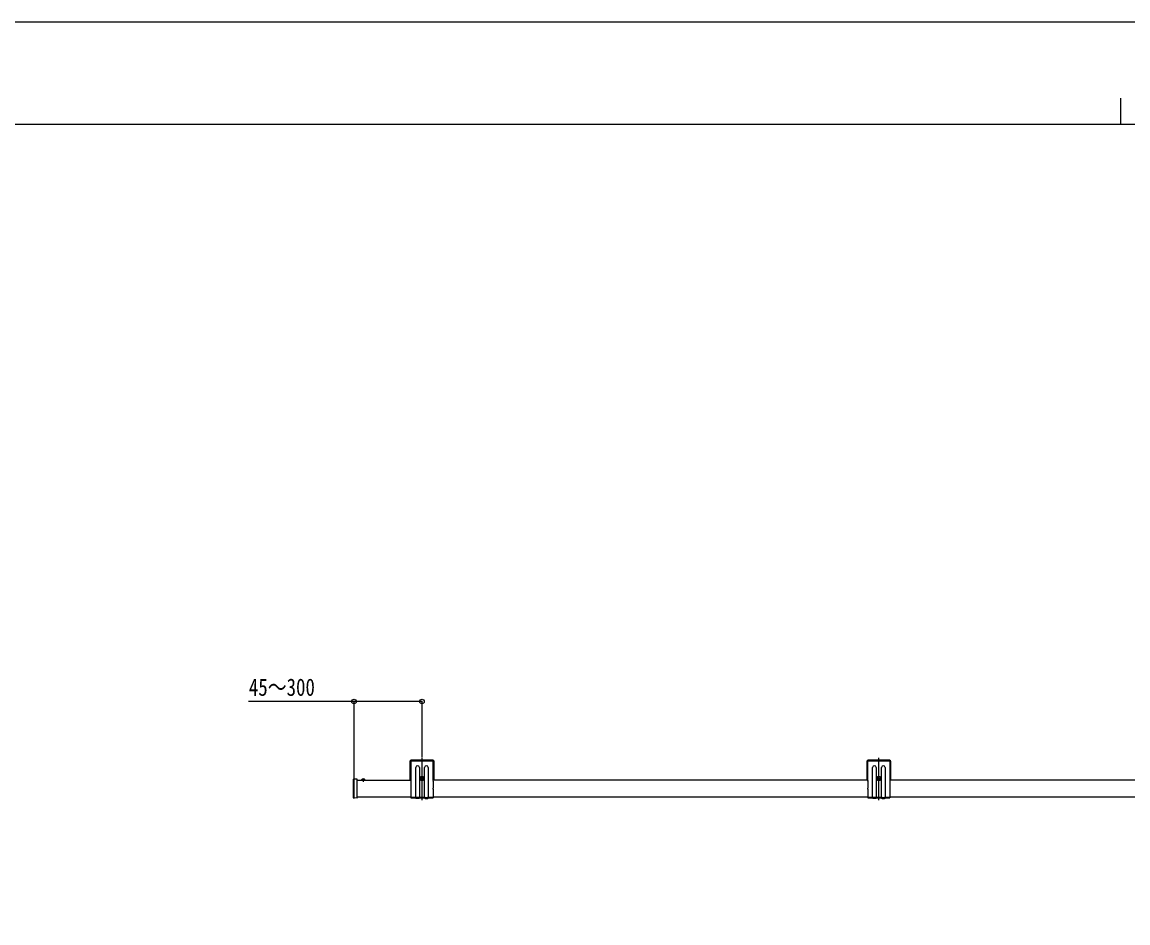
# Model space of a CAD drawing. Units: millimetres, scale not verified. Extents: x -4205 to 4205, y -2970 to 2970.
# Drawn here: x -2098 to 9, y 1253 to 2970 of the extents above; entities that cross this region are included whole.
import ezdxf
from ezdxf.enums import TextEntityAlignment as Align

# ---------------------------------------------------------------- set-up
doc = ezdxf.new("R2010")
doc.units = ezdxf.units.MM
doc.header["$LTSCALE"] = 16
for name, color, linetype in [('0-3_YKK_A1', 4, 'Continuous'), ('0-4_YKK_D', 6, 'Continuous'), ('0-5_YKK_ZWAK', 7, 'Continuous')]:
    doc.layers.add(name, color=color, linetype=linetype)
doc.styles.add('ＭＳ ゴシック', font='')
doc.styles.get('ＭＳ ゴシック').set_extended_font_data('MS Gothic')

msp = doc.modelspace()

# ---------------------------------------------------------------- linework, layer by layer
at = {"layer": '0-3_YKK_A1'}
for p, q in [((-1359, 1560.24), (-1359, 1526.74)), ((-1357.5, 1560.24), (-1357.5, 1525.24)), ((-1315.5, 1562.74), (-1356.5, 1562.74)), ((-1315.5, 1561.24), (-1356.5, 1561.24)), ((-1336, 1486.54), (-1336, 1567.44)), ((-1314.5, 1525.24), (-1314.5, 1560.24)), ((-1313, 1526.74), (-1313, 1560.24)), ((-488.5, 1560.24), (-488.5, 1526.74)), ((-487, 1560.24), (-487, 1525.24)), ((-445, 1562.74), (-486, 1562.74)), ((-445, 1561.24), (-486, 1561.24)), ((-465.5, 1486.54), (-465.5, 1567.44)), ((-444, 1525.24), (-444, 1560.24)), ((-442.5, 1526.74), (-442.5, 1560.24)), ((-1348, 1491.24), (-1348, 1548.94)), ((-1341, 1548.94), (-1341, 1491.24)), ((-1331, 1491.24), (-1331, 1548.94)), ((-1324, 1548.94), (-1324, 1491.24)), ((-477.5, 1491.24), (-477.5, 1548.94)), ((-470.5, 1548.94), (-470.5, 1491.24)), ((-460.5, 1491.24), (-460.5, 1548.94)), ((-453.5, 1548.94), (-453.5, 1491.24)), ((-1467.5, 1525.56), (-1467.5, 1491.92)), ((-1459.82, 1526.97), (-1466.56, 1526.55)), ((-1465.5, 1489.63), (-1465.5, 1527.96)), ((-1459.5, 1525.99), (-1459.5, 1526.67)), ((-1459.5, 1491.49), (-1459.5, 1525.99)), ((-1459.5, 1524.74), (-1357, 1524.74)), ((-1444.4, 1524.74), (-1451.6, 1524.74)), ((-1450.05, 1526.7), (-1449.15, 1524.89)), ((-1448, 1524.28), (-1449.15, 1524.89)), ((-1448, 1528.24), (-1448, 1521.66)), ((-1448, 1524.28), (-1446.86, 1524.89)), ((-1445.95, 1526.7), (-1446.86, 1524.89)), ((-1357, 1524.74), (-1359, 1526.74)), ((-1357, 1524.74), (-1357, 1524.45)), ((-1357, 1523.02), (-1357, 1509.45)), ((-1340.25, 1527.94), (-1331.75, 1527.94)), ((-1331.75, 1527.94), (-1340.25, 1527.94)), ((-1337.25, 1527.52), (-1338.08, 1527.52)), ((-1336, 1523.69), (-1336, 1532.19)), ((-1334.76, 1528.35), (-1333.93, 1528.35)), ((-1313, 1526.74), (-1315, 1524.74)), ((-486.5, 1524.74), (-1315, 1524.74)), ((-1315, 1524.74), (-1315, 1524.45)), ((-1315, 1523.02), (-1315, 1509.45)), ((-486.5, 1524.74), (-488.5, 1526.74)), ((-486.5, 1524.74), (-486.5, 1524.45)), ((-486.5, 1523.02), (-486.5, 1509.45)), ((-469.75, 1527.94), (-461.25, 1527.94)), ((-461.25, 1527.94), (-469.75, 1527.94)), ((-466.74, 1527.52), (-467.57, 1527.52)), ((-465.5, 1523.69), (-465.5, 1532.19)), ((-464.25, 1528.35), (-463.42, 1528.35)), ((-442.5, 1526.74), (-444.5, 1524.74)), ((384, 1524.74), (-444.5, 1524.74)), ((-444.5, 1524.74), (-444.5, 1524.45)), ((-444.5, 1523.02), (-444.5, 1509.45)), ((-1357, 1508.02), (-1357, 1491.24)), ((-1315, 1508.02), (-1315, 1491.24)), ((-486.5, 1508.02), (-486.5, 1491.24)), ((-444.5, 1508.02), (-444.5, 1491.24)), ((-1459.82, 1490.51), (-1466.56, 1490.92)), ((-1357, 1492.74), (-1459.5, 1492.74)), ((-1459.5, 1490.81), (-1459.5, 1491.49)), ((-1357, 1492.74), (-1347, 1492.74)), ((-1357, 1491.24), (-1348, 1491.24)), ((-1342, 1490.24), (-1347, 1490.24)), ((-1343, 1491.74), (-1346, 1491.74)), ((-1342, 1492.74), (-1330, 1492.74)), ((-1341, 1491.24), (-1331, 1491.24)), ((-1330, 1490.24), (-1325, 1490.24)), ((-1329, 1491.74), (-1326, 1491.74)), ((-1325, 1492.74), (-1315, 1492.74)), ((-1324, 1491.24), (-1315, 1491.24)), ((-486.5, 1492.74), (-1315, 1492.74)), ((-486.5, 1492.74), (-476.5, 1492.74)), ((-486.5, 1491.24), (-477.5, 1491.24)), ((-471.5, 1490.24), (-476.5, 1490.24)), ((-472.5, 1491.74), (-475.5, 1491.74)), ((-471.5, 1492.74), (-459.5, 1492.74)), ((-470.5, 1491.24), (-460.5, 1491.24)), ((-459.5, 1490.24), (-454.5, 1490.24)), ((-458.5, 1491.74), (-455.5, 1491.74)), ((-454.5, 1492.74), (-444.5, 1492.74)), ((-453.5, 1491.24), (-444.5, 1491.24)), ((384, 1492.74), (-444.5, 1492.74))]:
    msp.add_line(p, q, dxfattribs=at)
for points in [[(-1338.08, 1527.52), (-1338.08, 1528.35), (-1337.25, 1528.35)], [(-1336.42, 1529.18), (-1336.42, 1530.01), (-1335.59, 1530.01), (-1335.59, 1529.18)], [(-1335.59, 1526.69), (-1335.59, 1525.86), (-1336.42, 1525.86), (-1336.42, 1526.69)], [(-1333.93, 1528.35), (-1333.93, 1527.52), (-1334.76, 1527.52)], [(-467.57, 1527.52), (-467.57, 1528.35), (-466.74, 1528.35)], [(-465.91, 1529.18), (-465.91, 1530.01), (-465.08, 1530.01), (-465.08, 1529.18)], [(-465.08, 1526.69), (-465.08, 1525.86), (-465.91, 1525.86), (-465.91, 1526.69)], [(-463.42, 1528.35), (-463.42, 1527.52), (-464.25, 1527.52)]]:
    msp.add_lwpolyline(points, dxfattribs=at)
for centre, radius in [((-1336, 1527.94), 4.25), ((-1336, 1527.94), 2.25), ((-465.5, 1527.94), 4.25), ((-465.5, 1527.94), 2.25)]:
    msp.add_circle(centre, radius, dxfattribs=at)
for centre, radius, start, end in [((-1356.5, 1560.24), 2.5, 90, 180), ((-1356.5, 1560.24), 1, 90, 180), ((-1315.5, 1560.24), 2.5, 0, 90), ((-1315.5, 1560.24), 1, 0, 90), ((-486, 1560.24), 2.5, 90, 180), ((-486, 1560.24), 1, 90, 180), ((-445, 1560.24), 2.5, 0, 90), ((-445, 1560.24), 1, 0, 90), ((-1344.5, 1548.94), 3.5, 0, 180), ((-1327.5, 1548.94), 3.5, 0, 180), ((-474, 1548.94), 3.5, 0, 180), ((-457, 1548.94), 3.5, 0, 180), ((-1466.5, 1525.56), 1, 93.5, 180), ((-1459.8, 1526.67), 0.3, 0, 93.5), ((-1451.6, 1524.89), 0.154, 152.71904, 270), ((-1448, 1523.04), 4.2, 27.28096, 152.71904), ((-1444.4, 1524.89), 0.154, 270, 27.28096), ((-1357.7, 1523.74), 1, 314.427, 45.573), ((-1337.25, 1529.18), 0.83, 270, 0), ((-1337.25, 1526.69), 0.83, 0, 90), ((-1334.76, 1529.18), 0.83, 180, 270), ((-1334.76, 1526.69), 0.83, 90, 180), ((-1314.3, 1523.74), 1, 134.427, 225.573), ((-487.2, 1523.74), 1, 314.427, 45.573), ((-466.74, 1529.18), 0.83, 270, 0), ((-466.74, 1526.69), 0.83, 0, 90), ((-464.25, 1529.18), 0.83, 180, 270), ((-464.25, 1526.69), 0.83, 90, 180), ((-443.8, 1523.74), 1, 134.427, 225.573), ((-1357.7, 1508.74), 1, 314.427, 45.573), ((-1314.3, 1508.74), 1, 134.427, 225.573), ((-487.2, 1508.74), 1, 314.427, 45.573), ((-443.8, 1508.74), 1, 134.427, 225.573), ((-1466.5, 1491.92), 1, 180, 266.5), ((-1459.8, 1490.81), 0.3, 266.5, 0), ((-1347, 1491.24), 1, 180, 270), ((-1346, 1492.74), 1, 180, 270), ((-1343, 1492.74), 1, 270, 0), ((-1342, 1491.24), 1, 270, 0), ((-1330, 1491.24), 1, 180, 270), ((-1329, 1492.74), 1, 180, 270), ((-1326, 1492.74), 1, 270, 0), ((-1325, 1491.24), 1, 270, 0), ((-476.5, 1491.24), 1, 180, 270), ((-475.5, 1492.74), 1, 180, 270), ((-472.5, 1492.74), 1, 270, 0), ((-471.5, 1491.24), 1, 270, 0), ((-459.5, 1491.24), 1, 180, 270), ((-458.5, 1492.74), 1, 180, 270), ((-455.5, 1492.74), 1, 270, 0), ((-454.5, 1491.24), 1, 270, 0)]:
    msp.add_arc(centre, radius, start, end, dxfattribs=at)
at = {"layer": '0-4_YKK_D'}
for p, q in [((-1465.5, 1528.96), (-1465.5, 1675.74)), ((-1336, 1568.44), (-1336, 1675.74))]:
    msp.add_line(p, q, dxfattribs=at)
msp.add_lwpolyline([(-1336, 1674.74), (-1465.5, 1674.74), (-1666.9, 1674.74)], dxfattribs=at)
for centre in [(-1465.5, 1674.74), (-1336, 1674.74)]:
    msp.add_circle(centre, 4.25, dxfattribs=at)
at = {"layer": '0-5_YKK_ZWAK'}
for p, q in [((-4.98, 2825), (-4.98, 2775)), ((3895.02, 2775), (-3904.98, 2775))]:
    msp.add_line(p, q, dxfattribs=at)
msp.add_lwpolyline([(-4205, -2970), (4205, -2970), (4205, 2970), (-4205, 2970)], close=True, dxfattribs=at)

# ---------------------------------------------------------------- texts
at = {"layer": '0-4_YKK_D', "style": 'ＭＳ ゴシック', "width": 0.8}
msp.add_text('45～300', height=32.99, dxfattribs=at).set_placement((-1665.9, 1675.74), align=Align.BOTTOM_LEFT)

doc.saveas('drawing.dxf')
